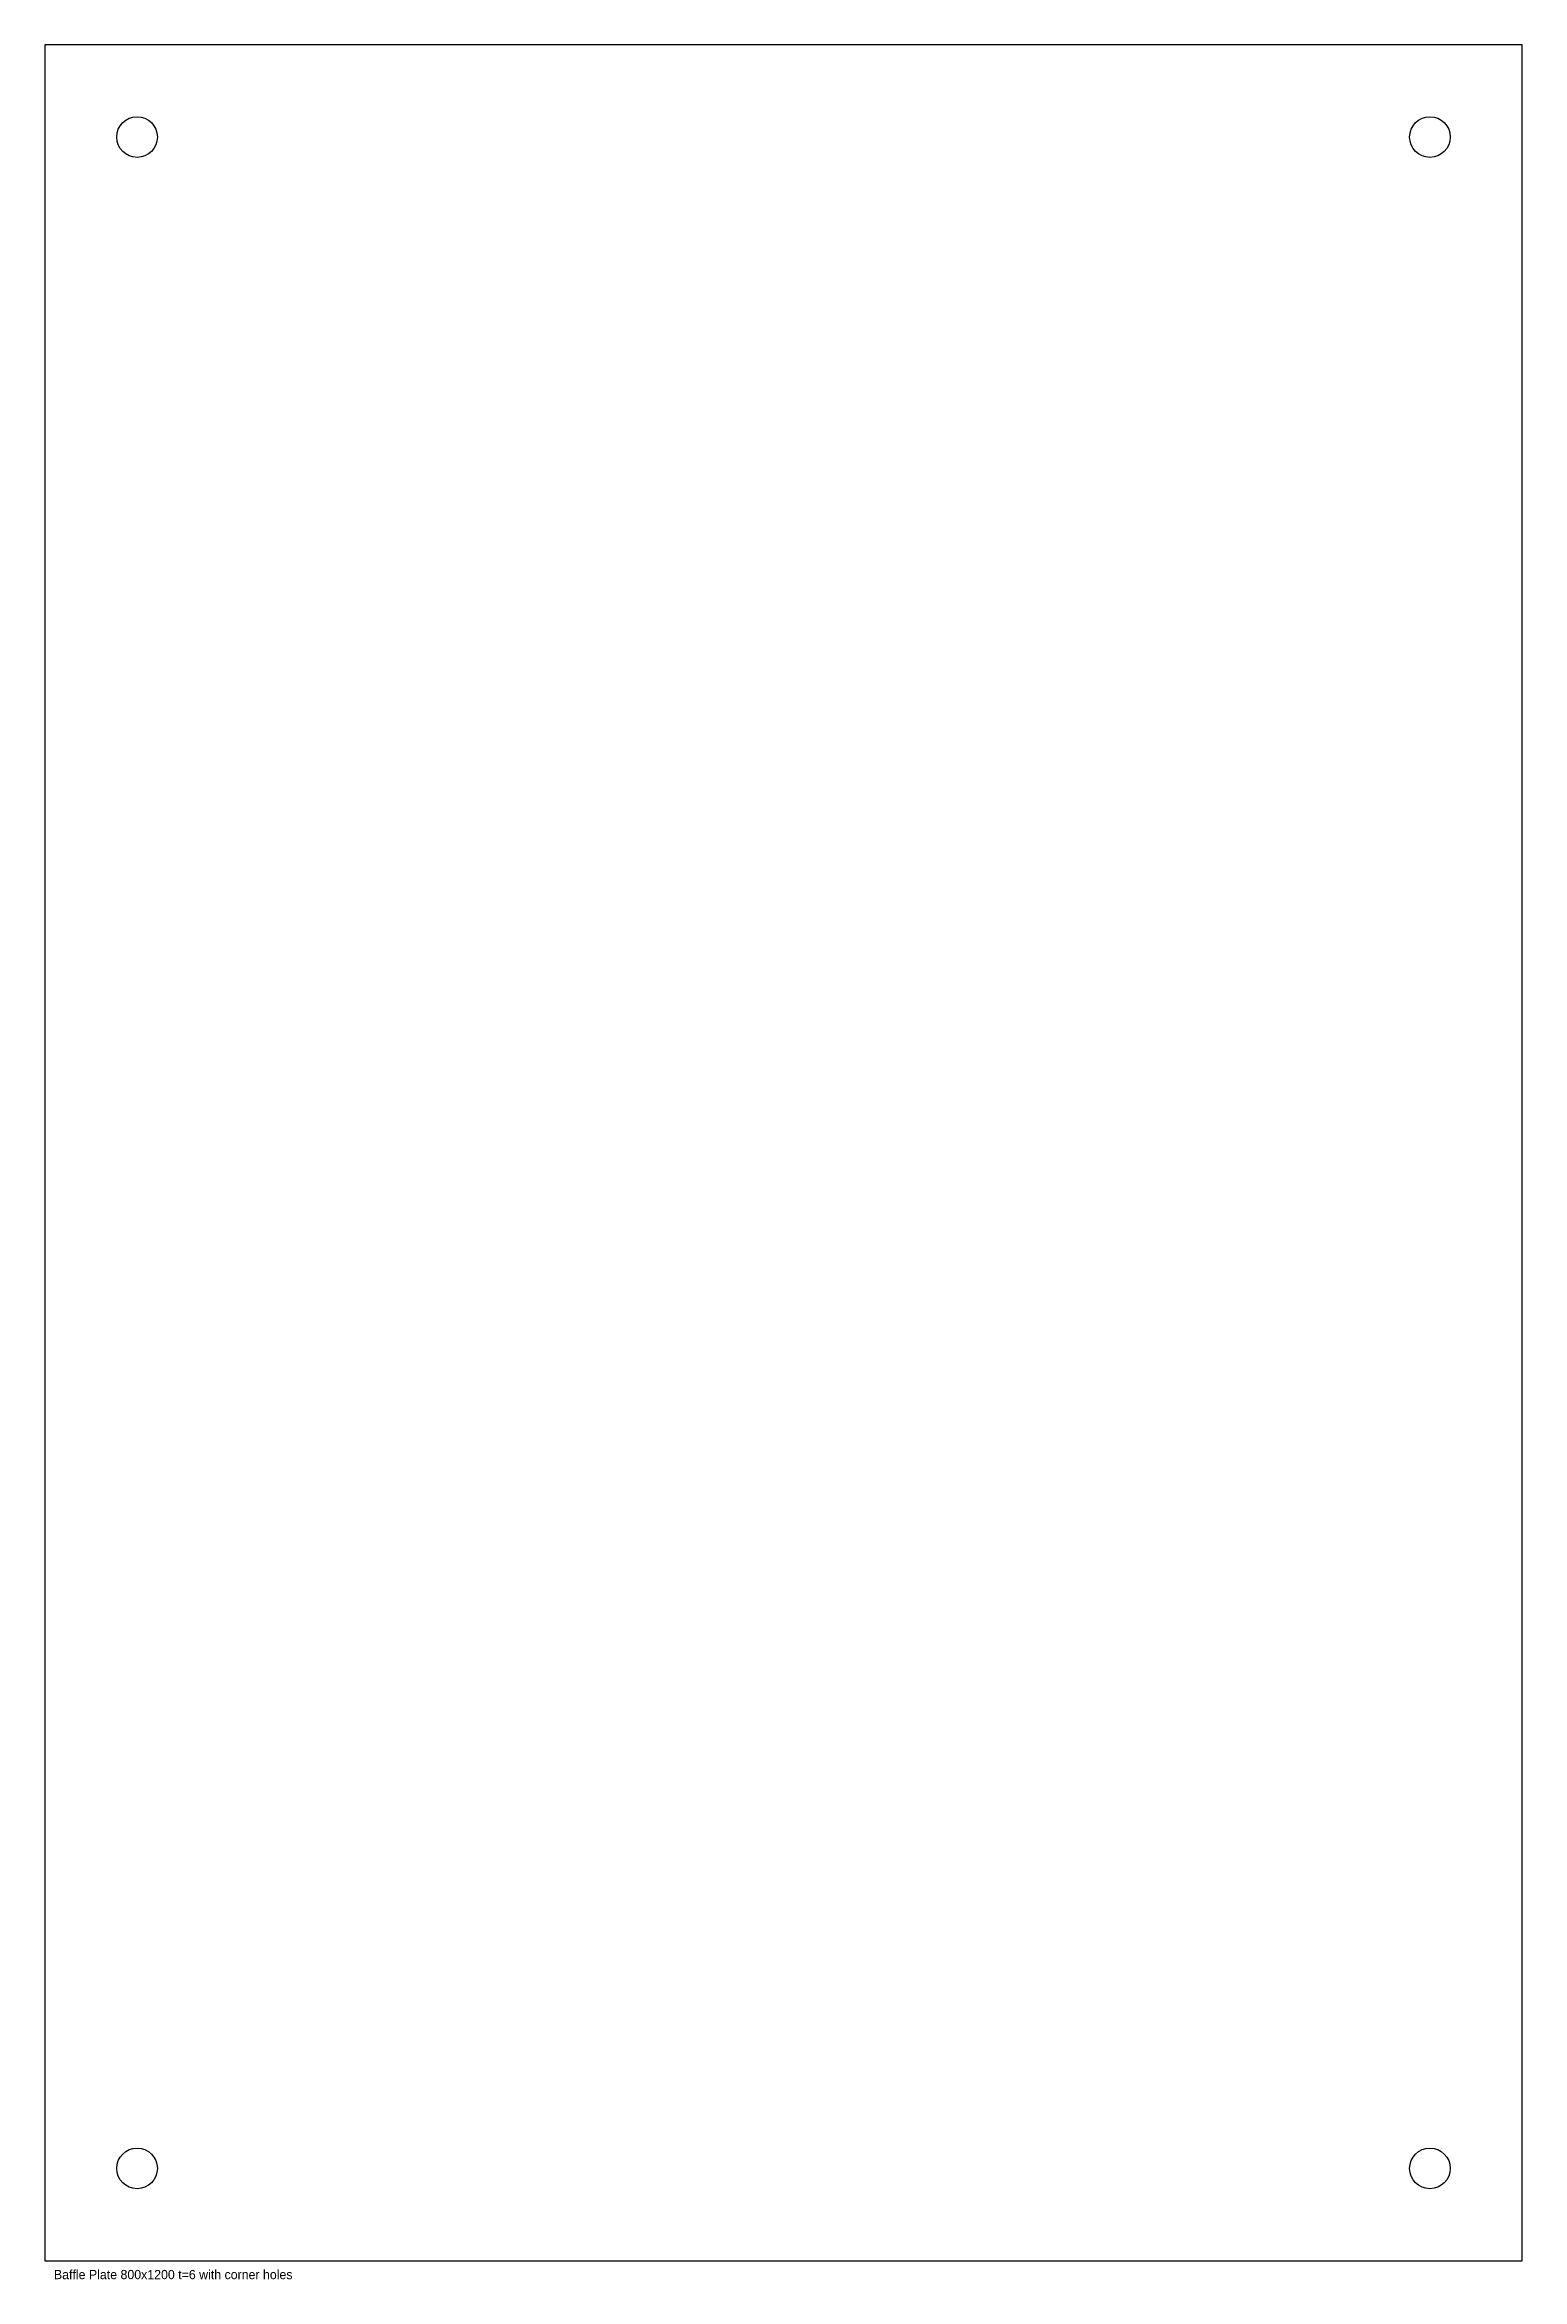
# Model space of a CAD drawing. Extents: x 0 to 800, y -10 to 1200.
import ezdxf

# ---------------------------------------------------------------- set-up
doc = ezdxf.new("R2010")
doc.units = 0
for name, color, linetype in [('HOLES', 1, 'CONTINUOUS'), ('NOTES', 2, 'CONTINUOUS'), ('OUTLINE', 7, 'CONTINUOUS')]:
    doc.layers.add(name, color=color, linetype=linetype)

msp = doc.modelspace()

# ---------------------------------------------------------------- linework, layer by layer
at = {"layer": 'HOLES'}
for centre in [(50, 1150), (750, 1150), (50, 50), (750, 50)]:
    msp.add_circle(centre, 11, dxfattribs=at)
at = {"layer": 'OUTLINE'}
for p, q in [((800, 1200), (0, 1200)), ((0, 1200), (0, 0)), ((800, 0), (800, 1200)), ((0, 0), (800, 0))]:
    msp.add_line(p, q, dxfattribs=at)

# ---------------------------------------------------------------- texts
at = {"layer": 'NOTES'}
msp.add_text('Baffle Plate 800x1200 t=6 with corner holes', height=5, dxfattribs=at).set_placement((5, -10))

doc.saveas('drawing.dxf')
